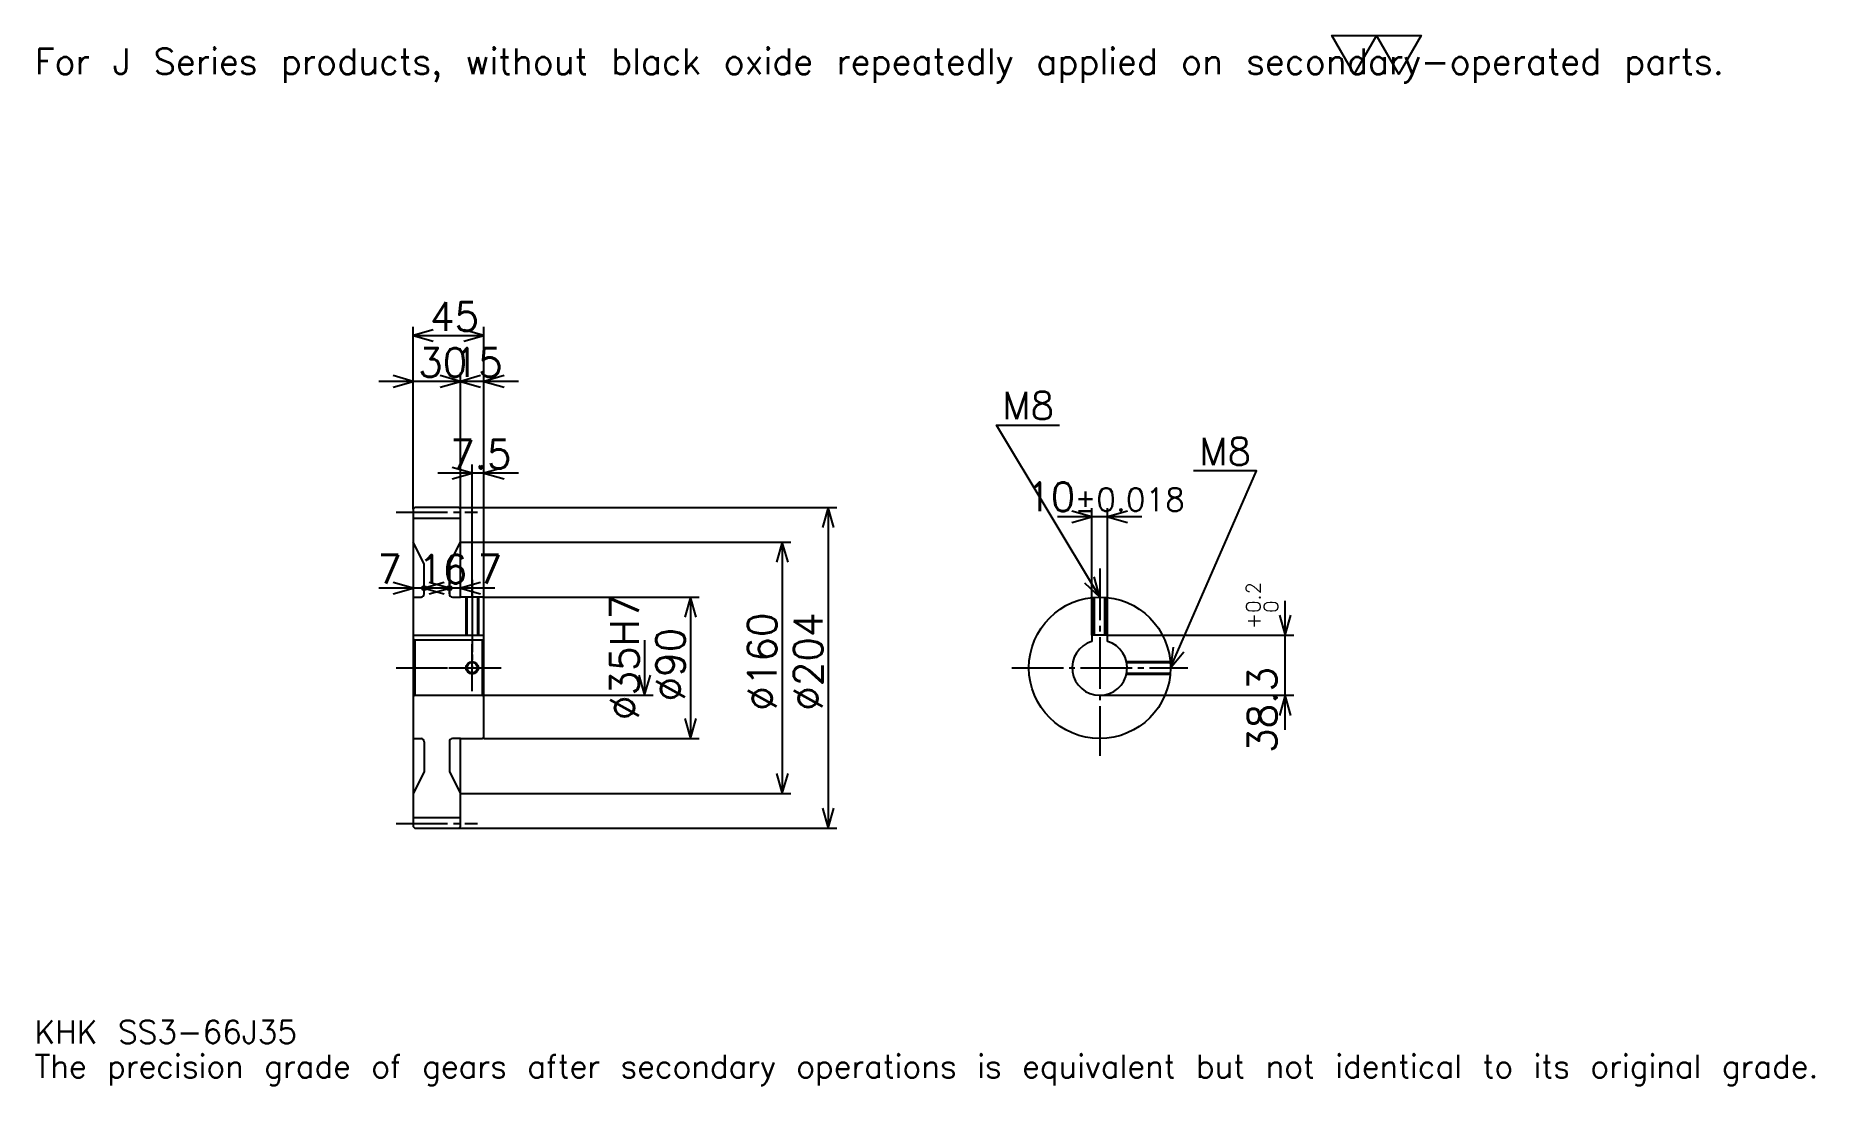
# Model space of a CAD drawing. Extents: x 37 to 1168, y 13 to 681.
import ezdxf

# ---------------------------------------------------------------- set-up
doc = ezdxf.new("R2010")
doc.units = 0
doc.linetypes.add('DASHDOT', pattern=[43.783785, 32.837838, -3.648649, 3.648649, -3.648649])
doc.layers.get('0').update_dxf_attribs({"linetype": 'CONTINUOUS'})
doc.layers.add('DASHDOT', color=6, linetype='DASHDOT')
doc.styles.add('KANJI', font='TXT', dxfattribs={"bigfont": 'BIGFONT'})

msp = doc.modelspace()

# ---------------------------------------------------------------- linework, layer by layer
at = {"color": 5}
for p, q in [((277.297302, 381.121643), (277.297302, 496.054077)), ((277.297302, 490.581116), (322.297302, 490.581116)), ((322.297302, 381.121643), (322.297302, 496.054077)), ((307.297302, 381.121643), (307.297302, 466.864868)), ((329.189209, 461.391907), (255.405411, 461.391907)), ((344.189209, 461.391907), (285.405396, 461.391907)), ((314.797302, 381.121643), (314.797302, 408.486511)), ((344.189209, 403.01355), (292.905396, 403.01355)), ((277.297302, 380.121643), (277.297302, 381.121643)), ((306.297302, 381.121643), (322.297302, 381.121643)), ((307.297302, 380.121643), (307.297302, 381.121643)), ((314.797302, 324.121643), (314.797302, 381.121643)), ((314.797302, 324.121643), (314.797302, 381.121643)), ((322.297302, 381.121643), (546.689209, 381.121643)), ((322.297302, 323.121643), (322.297302, 381.121643)), ((541.216187, 381.121643), (541.216187, 177.121643)), ((740.810791, 375.202728), (687.026978, 375.202728)), ((708.918945, 299.921631), (708.918945, 380.67569)), ((718.918945, 299.921631), (718.918945, 380.67569)), ((307.297302, 359.121643), (322.297302, 359.121643)), ((322.297302, 359.121643), (517.5, 359.121643)), ((512.027039, 359.121643), (512.027039, 199.121643)), ((306.189209, 329.770294), (255.405411, 329.770294)), ((322.189209, 329.770294), (262.405396, 329.770294)), ((329.189209, 329.770294), (278.405396, 329.770294)), ((322.297302, 324.121643), (459.121643, 324.121643)), ((453.648651, 324.121643), (453.648651, 234.121643)), ((831.891907, 239.729752), (831.891907, 321.813538)), ((424.459473, 296.621643), (424.459473, 261.621643)), ((718.918945, 299.921631), (837.364868, 299.921631)), ((322.297302, 261.621643), (429.932434, 261.621643)), ((713.918945, 261.621643), (837.364868, 261.621643)), ((322.297302, 234.121643), (459.121643, 234.121643)), ((307.297302, 199.121643), (322.297302, 199.121643)), ((322.297302, 199.121643), (517.5, 199.121643)), ((306.297302, 177.121643), (322.297302, 177.121643)), ((322.297302, 177.121643), (546.689209, 177.121643))]:
    msp.add_line(p, q, dxfattribs=at)
at = {"color": 4}
for p, q in [((277.297302, 374.371643), (307.297302, 374.371643)), ((300.297302, 345.383362), (300.297302, 326.121643)), ((277.297302, 324.121643), (282.297302, 324.121643)), ((302.297302, 324.121643), (307.297302, 324.121643)), ((277.297302, 299.921631), (322.297302, 299.921631)), ((322.297302, 297.621643), (321.297302, 296.621643)), ((277.297302, 260.621643), (278.297302, 261.621643)), ((322.297302, 260.621643), (321.297302, 261.621643)), ((277.297302, 234.121643), (282.297302, 234.121643)), ((300.297302, 232.121643), (300.297302, 212.859924)), ((307.297302, 234.121643), (302.297302, 234.121643)), ((277.297302, 183.871643), (307.297302, 183.871643))]:
    msp.add_line(p, q, dxfattribs=at)
at = {"color": 7}
msp.add_lwpolyline([(875.675659, 656.756775), (861.445923, 681.421631), (918.364868, 681.421631), (904.135132, 656.756775), (889.905396, 681.421631), (875.675659, 656.756775)], dxfattribs=at)
at = {"color": 5}
for points in [[(290.067566, 494.229736), (277.297302, 490.581116), (290.067566, 486.932434)], [(309.527039, 486.932434), (322.297302, 490.581116), (309.527039, 494.229736)], [(264.527039, 457.743256), (277.297302, 461.391907), (264.527039, 465.040558)], [(294.527039, 457.743256), (307.297302, 461.391907), (294.527039, 465.040558)], [(320.067566, 465.040558), (307.297302, 461.391907), (320.067566, 457.743256)], [(335.067566, 465.040558), (322.297302, 461.391907), (335.067566, 457.743256)], [(713.918945, 324.121643), (648.243286, 433.581116), (688.378418, 433.581116)], [(302.027039, 399.364868), (314.797302, 403.01355), (302.027039, 406.66217)], [(335.067566, 406.66217), (322.297302, 403.01355), (335.067566, 399.364868)], [(758.918945, 279.121643), (813.648682, 404.391907), (773.51355, 404.391907)], [(544.864868, 368.351379), (541.216187, 381.121643), (537.567566, 368.351379)], [(696.148682, 371.554077), (708.918945, 375.202728), (696.148682, 378.851379)], [(731.689209, 378.851379), (718.918945, 375.202728), (731.689209, 371.554077)], [(515.675659, 346.351379), (512.027039, 359.121643), (508.378387, 346.351379)], [(264.527039, 326.121643), (277.297302, 329.770294), (264.527039, 333.418945)], [(284.297302, 329.770294), (283.202698, 330.864868), (285.391907, 330.864868), (285.391907, 328.67569), (283.202698, 328.67569), (283.202698, 330.864868), (284.297302, 329.770294), (285.391907, 328.67569), (285.391907, 330.864868), (284.297302, 329.770294)], [(297.067566, 333.418945), (284.297302, 329.770294), (297.067566, 326.121643)], [(287.527039, 326.121643), (300.297302, 329.770294), (287.527039, 333.418945)], [(300.297302, 329.770294), (299.202698, 330.864868), (301.391907, 330.864868), (301.391907, 328.67569), (299.202698, 328.67569), (299.202698, 330.864868), (300.297302, 329.770294), (301.391907, 328.67569), (301.391907, 330.864868), (300.297302, 329.770294)], [(320.067566, 333.418945), (307.297302, 329.770294), (320.067566, 326.121643)], [(704.219971, 333.194855), (713.918945, 324.121643), (710.477356, 336.94928)], [(457.297302, 311.351379), (453.648651, 324.121643), (450, 311.351379)], [(828.243286, 312.691925), (831.891907, 299.921631), (835.540527, 312.691925)], [(760.688049, 292.284576), (758.918945, 279.121643), (767.375, 289.363068)], [(420.810822, 274.391907), (424.459473, 261.621643), (428.108124, 274.391907)], [(835.540527, 248.851379), (831.891907, 261.621643), (828.243286, 248.851379)], [(450, 246.891907), (453.648651, 234.121643), (457.297302, 246.891907)], [(508.378387, 211.891907), (512.027039, 199.121643), (515.675659, 211.891907)], [(537.567566, 189.891907), (541.216187, 177.121643), (544.864868, 189.891907)]]:
    msp.add_lwpolyline(points, dxfattribs=at)
at = {"color": 4}
for points in [[(307.297302, 380.121643), (306.297302, 381.121643), (278.297302, 381.121643), (277.297302, 380.121643), (277.297302, 260.621643)], [(277.297302, 260.621643), (277.297302, 178.121643), (278.297302, 177.121643), (306.297302, 177.121643), (307.297302, 178.121643), (307.297302, 234.121643), (321.297302, 234.121643), (322.297302, 235.121643), (322.297302, 323.121643), (321.297302, 324.121643), (307.297302, 324.121643), (307.297302, 380.121643)], [(284.297302, 326.121643), (284.297302, 345.383362), (277.297302, 359.121643)], [(300.297302, 326.121643), (300.297302, 345.383362), (307.297302, 359.121643)], [(310.797302, 324.121643), (310.797302, 299.921631)], [(311.47229, 324.121643), (311.47229, 299.921631)], [(318.122314, 324.121643), (318.122314, 299.921631)], [(318.797302, 324.121643), (318.797302, 299.921631)], [(709.918945, 299.921631), (709.918945, 323.943512)], [(710.593872, 299.921631), (710.593872, 323.998627)], [(717.243896, 299.921631), (717.243896, 323.998627)], [(717.918945, 299.921631), (717.918945, 323.943512)], [(277.297302, 297.621643), (278.297302, 296.621643), (278.297302, 261.621643), (321.297302, 261.621643), (321.297302, 296.621643), (278.297302, 296.621643)], [(718.918945, 295.892151), (718.918945, 299.921631), (708.918945, 299.921631), (708.918945, 295.892151)], [(730.955627, 283.121643), (758.740784, 283.121643)], [(730.955627, 275.121643), (758.740784, 275.121643)], [(731.100098, 282.446655), (758.795898, 282.446655)], [(731.100098, 275.796631), (758.795898, 275.796631)], [(284.297302, 232.121643), (284.297302, 212.859924), (277.297302, 199.121643)], [(300.297302, 232.121643), (300.297302, 212.859924), (307.297302, 199.121643)]]:
    msp.add_lwpolyline(points, dxfattribs=at)
for centre, radius in [((713.918945, 279.121643), 45), ((314.797302, 279.121643), 3.325)]:
    msp.add_circle(centre, radius, dxfattribs=at)
at = {"color": 7}
msp.add_circle((314.797302, 279.121643), 4, dxfattribs=at)
at = {"color": 4}
for centre, radius, start, end in [((282.297302, 326.121643), 2, 270, 0), ((302.297302, 326.121643), 2, 180, 270), ((713.918945, 279.121643), 17.5, 106.601549926, 73.398450074), ((282.297302, 232.121643), 2, 0, 90), ((302.297302, 232.121643), 2, 90, 180)]:
    msp.add_arc(centre, radius, start, end, dxfattribs=at)
at = {"layer": 'DASHDOT', "color": 7}
for p, q in [((266.351349, 378.121643), (318.243256, 378.121643)), ((713.918945, 342.364899), (713.918945, 223.17569)), ((314.797302, 324.121643), (314.797302, 279.121643)), ((266.351349, 279.121643), (333.243256, 279.121643)), ((657.973022, 279.121643), (769.864868, 279.121643)), ((266.351349, 180.121643), (318.243256, 180.121643))]:
    msp.add_line(p, q, dxfattribs=at)
for points in [[(314.797302, 335.067596), (314.797302, 288.975708)], [(314.797302, 264.17569), (314.797302, 294.067596)], [(299.851349, 279.121643), (329.743256, 279.121643)]]:
    msp.add_lwpolyline(points, dxfattribs=at)

# ---------------------------------------------------------------- texts
at = {"color": 7, "style": 'KANJI'}
for s, height, p in [('For J Series products, without black oxide repeatedly applied on secondary-operated parts.', 16.418919, (36.486488, 656.756775)), ('45', 18.243243, (287.939209, 493.5)), ('30', 18.243243, (280.439209, 464.310822)), ('15', 18.243243, (302.939209, 464.310822)), ('M8', 17.513514, (651.891907, 437.229736)), ('7.5', 18.243243, (300.760132, 405.932465)), ('M8', 17.513514, (777.16217, 408.040558)), ('10', 18.243243, (667.139648, 378.851379)), ('%%p0.018', 14.594595, (697.968506, 378.851379)), ('7', 18.243243, (254.493256, 332.689209)), ('16', 18.243243, (280.439209, 332.689209)), ('7', 18.243243, (318.243256, 332.689209)), ('KHK SS3-66J35', 14.594595, (36.486488, 40.135136)), ('The precision grade of gears after secondary operations is equivalent but not identical to its original grade.', 14.594595, (36.486488, 18.243244))]:
    msp.add_text(s, height=height, dxfattribs=at).set_placement(p)
for s, height, p in [('0.2', 9.121622, (816.202698, 314.103821)), ('%%c35H7', 18.243243, (420.810822, 245.827728)), ('0', 9.121622, (827.51355, 314.103821)), ('%%c160', 18.243243, (508.378387, 251.756775)), ('%%c204', 18.243243, (537.567566, 251.756775)), ('+', 9.121622, (816.202698, 303.887604)), ('%%c90', 18.243243, (450, 257.685822)), ('38.3', 18.243243, (826.418945, 224.923615))]:
    msp.add_text(s, height=height, rotation=90, dxfattribs=at).set_placement(p)

doc.saveas('drawing.dxf')
